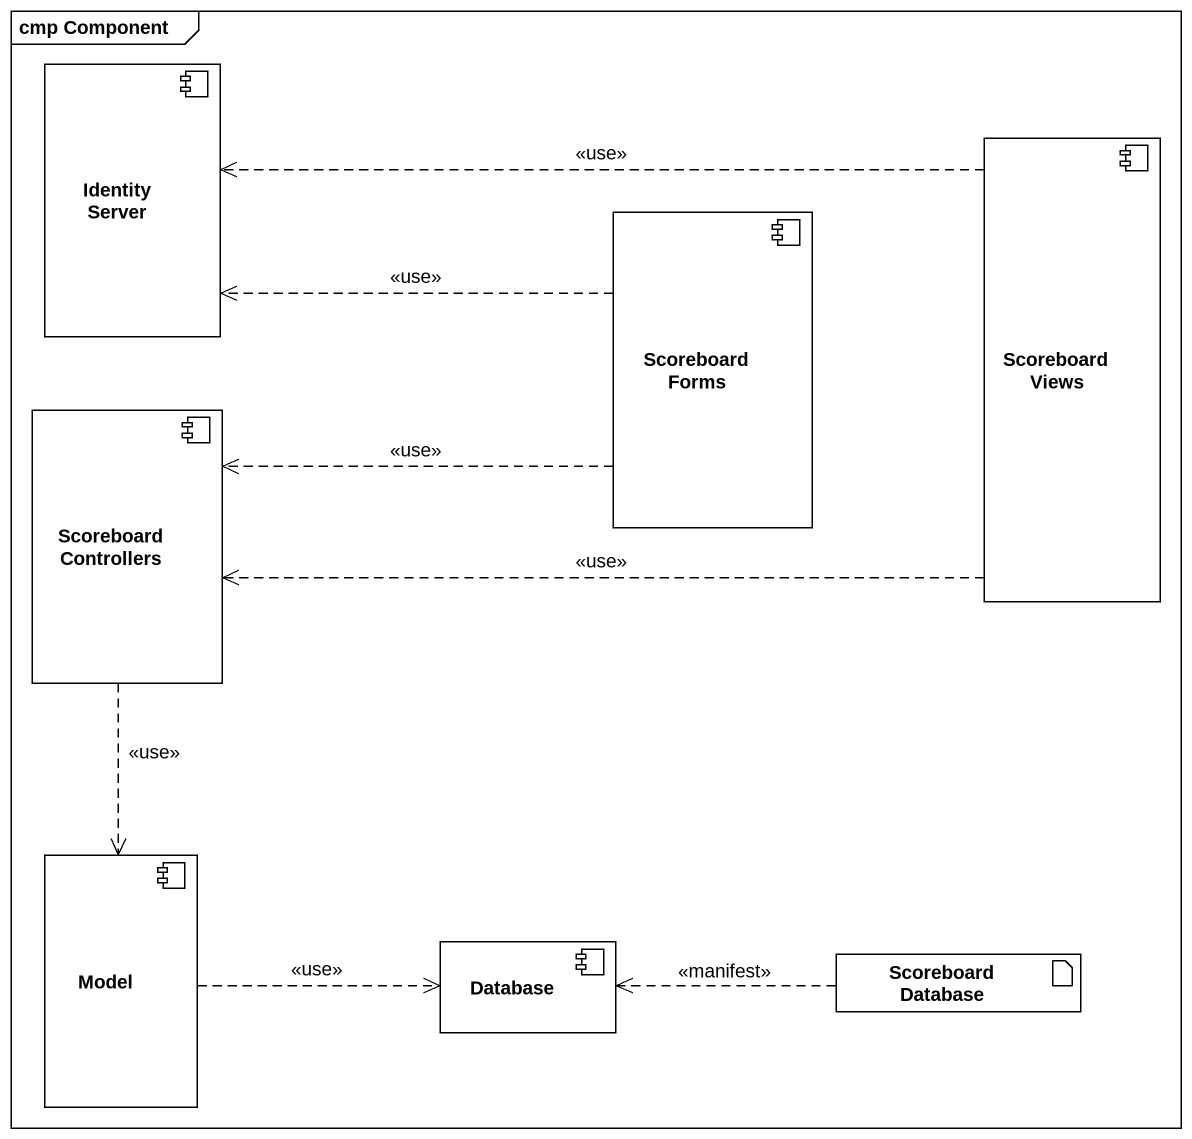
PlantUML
@startuml
mainframe cmp Component
component "Identity Server" as Identity_Server
component "Scoreboard Views" as Scoreboard_Views
component "Scoreboard Forms" as Scoreboard_Forms
component "Scoreboard Controllers" as Scoreboard_Controllers
component Model
component "Database" as Database_
artifact "Scoreboard Database" as Scoreboard_Database
Scoreboard_Views .left.> Identity_Server : <<use>>
Scoreboard_Views .left.> Scoreboard_Controllers : <<use>>
Scoreboard_Forms .left.> Identity_Server : <<use>>
Scoreboard_Forms .left.> Scoreboard_Controllers : <<use>>
Scoreboard_Controllers ..> Model : <<use>>
Model .right.> Database_ : <<use>>
Scoreboard_Database .left.> Database_ : <<manifest>>
@enduml
